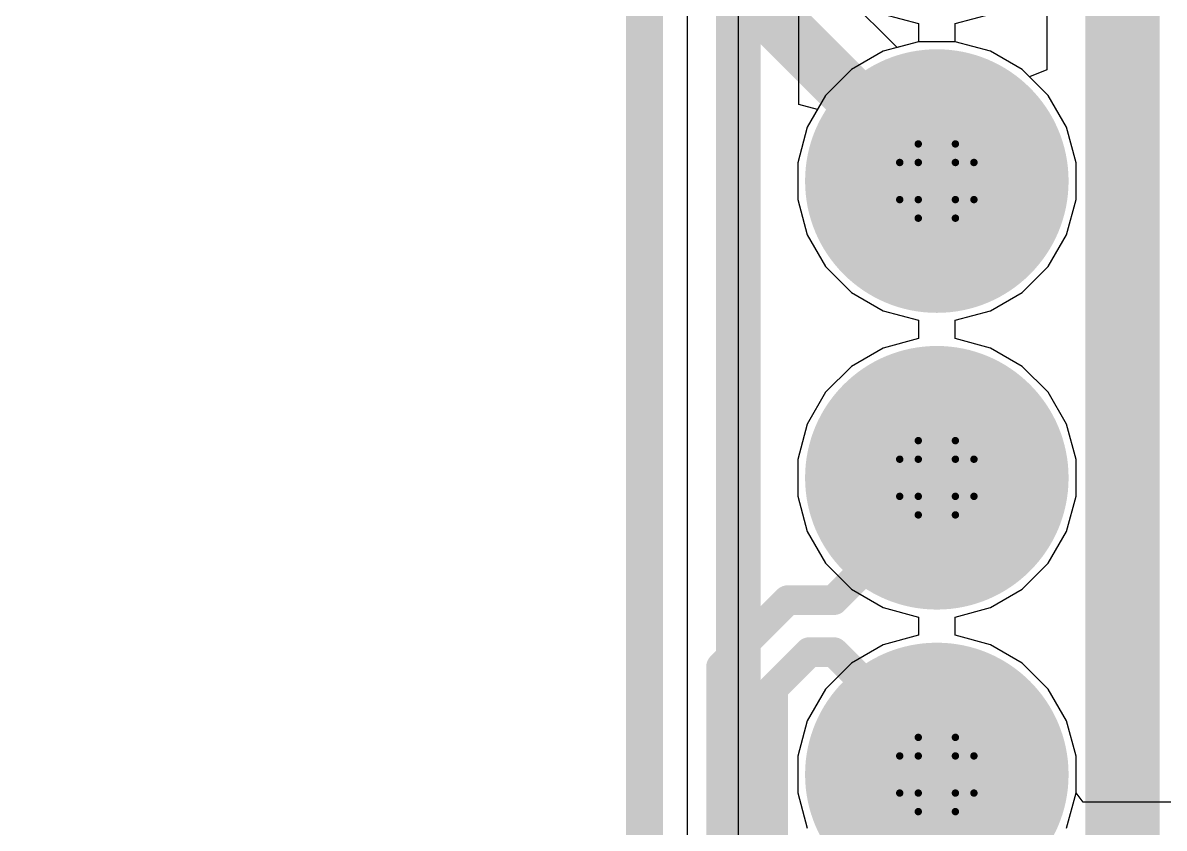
# Model space of a CAD drawing. Header units: inches. Extents: x -2.7 to 10.9, y -2.9 to 7.4.
# Drawn here: x -0.3391 to -0.0316, y -0.6784 to -0.4615 of the extents above; entities that cross this region are included whole.
import ezdxf

# ---------------------------------------------------------------- set-up
doc = ezdxf.new("R2010")
doc.units = ezdxf.units.IN
doc.header["$MEASUREMENT"] = 0
for name, color, linetype in [('Board Outline', 216, 'Continuous'), ('Bottom Layer', 5, 'Continuous'), ('Bottom Solder', 6, 'Continuous'), ('Drill Drawing', 1, 'Continuous'), ('Layer 2', 16, 'Continuous'), ('Layer 3', 76, 'Continuous'), ('Mechanical 13', 56, 'Continuous'), ('Multi-Layer', 9, 'Continuous'), ('Pad Holes', 156, 'Continuous'), ('Top Layer', 1, 'Continuous'), ('Top Solder', 216, 'Continuous')]:
    doc.layers.add(name, color=color, linetype=linetype)

# ---------------------------------------------------------------- blocks, each defined once
blk = doc.blocks.new('HR915302AE_B_29')
at = {"layer": 'Bottom Layer'}
h = blk.add_hatch(color=5, dxfattribs=at)
edge = h.paths.add_edge_path()
edge.add_arc((-0.03996, -0.29114), 0.0315, 0, 360)
h = blk.add_hatch(color=5, dxfattribs=at)
edge = h.paths.add_edge_path()
edge.add_arc((0.03996, -0.29114), 0.0315, 0, 360)
h = blk.add_hatch(color=5, dxfattribs=at)
edge = h.paths.add_edge_path()
edge.add_arc((0.11988, -0.29114), 0.0315, 0, 360)
at = {"layer": 'Bottom Solder'}
h = blk.add_hatch(color=6, dxfattribs=at)
edge = h.paths.add_edge_path()
edge.add_arc((-0.03996, -0.29114), 0.0355, 0, 360)
h = blk.add_hatch(color=6, dxfattribs=at)
edge = h.paths.add_edge_path()
edge.add_arc((0.03996, -0.29114), 0.0355, 0, 360)
h = blk.add_hatch(color=6, dxfattribs=at)
edge = h.paths.add_edge_path()
edge.add_arc((0.11988, -0.29114), 0.0355, 0, 360)
at = {"layer": 'Layer 2'}
h = blk.add_hatch(color=16, dxfattribs=at)
edge = h.paths.add_edge_path()
edge.add_arc((-0.03996, -0.29114), 0.0315, 0, 360)
h = blk.add_hatch(color=16, dxfattribs=at)
edge = h.paths.add_edge_path()
edge.add_arc((0.03996, -0.29114), 0.0315, 0, 360)
h = blk.add_hatch(color=16, dxfattribs=at)
edge = h.paths.add_edge_path()
edge.add_arc((0.11988, -0.29114), 0.0315, 0, 360)
at = {"layer": 'Layer 3'}
h = blk.add_hatch(color=76, dxfattribs=at)
edge = h.paths.add_edge_path()
edge.add_arc((-0.03996, -0.29114), 0.0315, 0, 360)
h = blk.add_hatch(color=76, dxfattribs=at)
edge = h.paths.add_edge_path()
edge.add_arc((0.03996, -0.29114), 0.0315, 0, 360)
h = blk.add_hatch(color=76, dxfattribs=at)
edge = h.paths.add_edge_path()
edge.add_arc((0.11988, -0.29114), 0.0315, 0, 360)
at = {"layer": 'Multi-Layer'}
h = blk.add_hatch(color=9, dxfattribs=at)
edge = h.paths.add_edge_path()
edge.add_arc((-0.03996, -0.29114), 0.0315, 0, 360)
h = blk.add_hatch(color=9, dxfattribs=at)
edge = h.paths.add_edge_path()
edge.add_arc((0.03996, -0.29114), 0.0315, 0, 360)
h = blk.add_hatch(color=9, dxfattribs=at)
edge = h.paths.add_edge_path()
edge.add_arc((0.11988, -0.29114), 0.0315, 0, 360)
at = {"layer": 'Pad Holes'}
h = blk.add_hatch(color=7, dxfattribs=at)
edge = h.paths.add_edge_path()
edge.add_arc((-0.03996, -0.29114), 0.01811, 0, 360)
h = blk.add_hatch(color=7, dxfattribs=at)
edge = h.paths.add_edge_path()
edge.add_arc((0.03996, -0.29114), 0.01811, 0, 360)
h = blk.add_hatch(color=7, dxfattribs=at)
edge = h.paths.add_edge_path()
edge.add_arc((0.11988, -0.29114), 0.01811, 0, 360)
at = {"layer": 'Top Layer'}
h = blk.add_hatch(color=1, dxfattribs=at)
edge = h.paths.add_edge_path()
edge.add_arc((-0.03996, -0.29114), 0.0315, 0, 360)
h = blk.add_hatch(color=1, dxfattribs=at)
edge = h.paths.add_edge_path()
edge.add_arc((0.03996, -0.29114), 0.0315, 0, 360)
h = blk.add_hatch(color=1, dxfattribs=at)
edge = h.paths.add_edge_path()
edge.add_arc((0.11988, -0.29114), 0.0315, 0, 360)
at = {"layer": 'Top Solder'}
h = blk.add_hatch(color=216, dxfattribs=at)
edge = h.paths.add_edge_path()
edge.add_arc((-0.03996, -0.29114), 0.0355, 0, 360)
h = blk.add_hatch(color=216, dxfattribs=at)
edge = h.paths.add_edge_path()
edge.add_arc((0.03996, -0.29114), 0.0355, 0, 360)
h = blk.add_hatch(color=216, dxfattribs=at)
edge = h.paths.add_edge_path()
edge.add_arc((0.11988, -0.29114), 0.0355, 0, 360)
at = {"layer": 'Mechanical 13'}
blk.add_lwpolyline([(-0.33465, -0.2124, 0.005, 0.005, 0), (0.33465, -0.2124, 0.005, 0.005, 0)], format="xyseb", dxfattribs=at)

msp = doc.modelspace()

# ---------------------------------------------------------------- linework, layer by layer
at = {"layer": 'Board Outline'}
for points in [[(2.84412, -0.24125, 0.005, 0.005, -0.741893), (-2.49969, -1.37795, 0.005, 0.005, 0)], [(-0.1716, -0.95865, 0.01, 0.01, 0), (-0.1716, -0.28935, 0.01, 0.01, 0)]]:
    msp.add_lwpolyline(points, format="xyseb", dxfattribs=at)
at = {"layer": 'Bottom Layer'}
for p, q in [((-0.14632, -0.77365), (-0.14632, -0.27249)), ((-0.09779, -0.46662), (-0.10733, -0.46918)), ((-0.08792, -0.46662), (-0.09779, -0.46662)), ((-0.07839, -0.46918), (-0.08792, -0.46662)), ((-0.10733, -0.46918), (-0.11588, -0.47411)), ((-0.06984, -0.47411), (-0.07839, -0.46918)), ((-0.11588, -0.47411), (-0.12286, -0.48109)), ((-0.06285, -0.48109), (-0.06984, -0.47411)), ((-0.12286, -0.48109), (-0.1278, -0.48965)), ((-0.05792, -0.48965), (-0.06285, -0.48109)), ((-0.1278, -0.48965), (-0.13035, -0.49918)), ((-0.05536, -0.49918), (-0.05792, -0.48965)), ((-0.13035, -0.49918), (-0.13035, -0.50905)), ((-0.05536, -0.50905), (-0.05536, -0.49918)), ((-0.13035, -0.50905), (-0.1278, -0.51859)), ((-0.05792, -0.51859), (-0.05536, -0.50905)), ((-0.1278, -0.51859), (-0.12286, -0.52714)), ((-0.06285, -0.52714), (-0.05792, -0.51859)), ((-0.12286, -0.52714), (-0.11588, -0.53412)), ((-0.06984, -0.53412), (-0.06285, -0.52714)), ((-0.11588, -0.53412), (-0.10733, -0.53906)), ((-0.07839, -0.53906), (-0.06984, -0.53412)), ((-0.10733, -0.53906), (-0.09779, -0.54161)), ((-0.08792, -0.54161), (-0.07839, -0.53906)), ((-0.09779, -0.54161), (-0.09779, -0.54654)), ((-0.08792, -0.54654), (-0.08792, -0.54161)), ((-0.09779, -0.54654), (-0.10733, -0.5491)), ((-0.07839, -0.5491), (-0.08792, -0.54654)), ((-0.10733, -0.5491), (-0.11588, -0.55404)), ((-0.06984, -0.55404), (-0.07839, -0.5491)), ((-0.11588, -0.55404), (-0.12286, -0.56102)), ((-0.06285, -0.56102), (-0.06984, -0.55404)), ((-0.12286, -0.56102), (-0.1278, -0.56957)), ((-0.05792, -0.56957), (-0.06285, -0.56102)), ((-0.1278, -0.56957), (-0.13035, -0.5791)), ((-0.05536, -0.5791), (-0.05792, -0.56957)), ((-0.13035, -0.5791), (-0.13035, -0.58898)), ((-0.05536, -0.58898), (-0.05536, -0.5791)), ((-0.13035, -0.58898), (-0.1278, -0.59851)), ((-0.05792, -0.59851), (-0.05536, -0.58898)), ((-0.1278, -0.59851), (-0.12286, -0.60706)), ((-0.06285, -0.60706), (-0.05792, -0.59851)), ((-0.12286, -0.60706), (-0.11588, -0.61404)), ((-0.06984, -0.61404), (-0.06285, -0.60706)), ((-0.11588, -0.61404), (-0.10733, -0.61898)), ((-0.07839, -0.61898), (-0.06984, -0.61404)), ((-0.10733, -0.61898), (-0.09779, -0.62154)), ((-0.08792, -0.62154), (-0.07839, -0.61898)), ((-0.09779, -0.62154), (-0.09779, -0.62646)), ((-0.08792, -0.62646), (-0.08792, -0.62154)), ((-0.09779, -0.62646), (-0.10733, -0.62902)), ((-0.07839, -0.62902), (-0.08792, -0.62646)), ((-0.10733, -0.62902), (-0.11588, -0.63396)), ((-0.06984, -0.63396), (-0.07839, -0.62902)), ((-0.11588, -0.63396), (-0.12286, -0.64094)), ((-0.06285, -0.64094), (-0.06984, -0.63396)), ((-0.12286, -0.64094), (-0.1278, -0.64949)), ((-0.05792, -0.64949), (-0.06285, -0.64094)), ((-0.1278, -0.64949), (-0.13035, -0.65902)), ((-0.05536, -0.65902), (-0.05792, -0.64949)), ((-0.13035, -0.65902), (-0.13035, -0.6689)), ((-0.05536, -0.6689), (-0.05536, -0.65902)), ((-0.13035, -0.6689), (-0.1278, -0.67843)), ((-0.05792, -0.67843), (-0.05536, -0.6689))]:
    msp.add_line(p, q, dxfattribs=at)
at = {"layer": 'Drill Drawing'}
for points in [[(-0.09786, -0.49912, 0.002, 0.002, 0), (-0.09786, -0.49412, 0.002, 0.002, 0)], [(-0.09786, -0.49412, 0.002, 0.002, 0), (-0.08786, -0.49412, 0.002, 0.002, 0)], [(-0.08786, -0.49912, 0.002, 0.002, 0), (-0.08786, -0.49412, 0.002, 0.002, 0)], [(-0.10286, -0.50912, 0.002, 0.002, 0), (-0.10286, -0.49912, 0.002, 0.002, 0)], [(-0.10286, -0.49912, 0.002, 0.002, 0), (-0.09786, -0.49912, 0.002, 0.002, 0)], [(-0.08786, -0.49912, 0.002, 0.002, 0), (-0.08286, -0.49912, 0.002, 0.002, 0)], [(-0.08286, -0.50912, 0.002, 0.002, 0), (-0.08286, -0.49912, 0.002, 0.002, 0)], [(-0.10286, -0.50912, 0.002, 0.002, 0), (-0.09786, -0.50912, 0.002, 0.002, 0)], [(-0.09786, -0.51412, 0.002, 0.002, 0), (-0.09786, -0.50912, 0.002, 0.002, 0)], [(-0.08786, -0.50912, 0.002, 0.002, 0), (-0.08286, -0.50912, 0.002, 0.002, 0)], [(-0.08786, -0.51412, 0.002, 0.002, 0), (-0.08786, -0.50912, 0.002, 0.002, 0)], [(-0.09786, -0.51412, 0.002, 0.002, 0), (-0.08786, -0.51412, 0.002, 0.002, 0)], [(-0.09786, -0.57904, 0.002, 0.002, 0), (-0.09786, -0.57404, 0.002, 0.002, 0)], [(-0.09786, -0.57404, 0.002, 0.002, 0), (-0.08786, -0.57404, 0.002, 0.002, 0)], [(-0.08786, -0.57904, 0.002, 0.002, 0), (-0.08786, -0.57404, 0.002, 0.002, 0)], [(-0.10286, -0.58904, 0.002, 0.002, 0), (-0.10286, -0.57904, 0.002, 0.002, 0)], [(-0.10286, -0.57904, 0.002, 0.002, 0), (-0.09786, -0.57904, 0.002, 0.002, 0)], [(-0.08786, -0.57904, 0.002, 0.002, 0), (-0.08286, -0.57904, 0.002, 0.002, 0)], [(-0.08286, -0.58904, 0.002, 0.002, 0), (-0.08286, -0.57904, 0.002, 0.002, 0)], [(-0.10286, -0.58904, 0.002, 0.002, 0), (-0.09786, -0.58904, 0.002, 0.002, 0)], [(-0.09786, -0.59404, 0.002, 0.002, 0), (-0.09786, -0.58904, 0.002, 0.002, 0)], [(-0.08786, -0.58904, 0.002, 0.002, 0), (-0.08286, -0.58904, 0.002, 0.002, 0)], [(-0.08786, -0.59404, 0.002, 0.002, 0), (-0.08786, -0.58904, 0.002, 0.002, 0)], [(-0.09786, -0.59404, 0.002, 0.002, 0), (-0.08786, -0.59404, 0.002, 0.002, 0)], [(-0.09786, -0.65896, 0.002, 0.002, 0), (-0.09786, -0.65396, 0.002, 0.002, 0)], [(-0.09786, -0.65396, 0.002, 0.002, 0), (-0.08786, -0.65396, 0.002, 0.002, 0)], [(-0.08786, -0.65896, 0.002, 0.002, 0), (-0.08786, -0.65396, 0.002, 0.002, 0)], [(-0.10286, -0.66896, 0.002, 0.002, 0), (-0.10286, -0.65896, 0.002, 0.002, 0)], [(-0.10286, -0.65896, 0.002, 0.002, 0), (-0.09786, -0.65896, 0.002, 0.002, 0)], [(-0.08786, -0.65896, 0.002, 0.002, 0), (-0.08286, -0.65896, 0.002, 0.002, 0)], [(-0.08286, -0.66896, 0.002, 0.002, 0), (-0.08286, -0.65896, 0.002, 0.002, 0)], [(-0.10286, -0.66896, 0.002, 0.002, 0), (-0.09786, -0.66896, 0.002, 0.002, 0)], [(-0.09786, -0.67396, 0.002, 0.002, 0), (-0.09786, -0.66896, 0.002, 0.002, 0)], [(-0.08786, -0.66896, 0.002, 0.002, 0), (-0.08286, -0.66896, 0.002, 0.002, 0)], [(-0.08786, -0.67396, 0.002, 0.002, 0), (-0.08786, -0.66896, 0.002, 0.002, 0)], [(-0.09786, -0.67396, 0.002, 0.002, 0), (-0.08786, -0.67396, 0.002, 0.002, 0)]]:
    msp.add_lwpolyline(points, format="xyseb", dxfattribs=at)
for points in [[(-0.09836, -0.49412, 0.001, 0.001, 1), (-0.09736, -0.49412, 0.001, 0.001, 1)], [(-0.09836, -0.49412, 0.001, 0.001, 1), (-0.09736, -0.49412, 0.001, 0.001, 1)], [(-0.08836, -0.49412, 0.001, 0.001, 1), (-0.08736, -0.49412, 0.001, 0.001, 1)], [(-0.08836, -0.49412, 0.001, 0.001, 1), (-0.08736, -0.49412, 0.001, 0.001, 1)], [(-0.10336, -0.49912, 0.001, 0.001, 1), (-0.10236, -0.49912, 0.001, 0.001, 1)], [(-0.10336, -0.49912, 0.001, 0.001, 1), (-0.10236, -0.49912, 0.001, 0.001, 1)], [(-0.09836, -0.49912, 0.001, 0.001, 1), (-0.09736, -0.49912, 0.001, 0.001, 1)], [(-0.09836, -0.49912, 0.001, 0.001, 1), (-0.09736, -0.49912, 0.001, 0.001, 1)], [(-0.08836, -0.49912, 0.001, 0.001, 1), (-0.08736, -0.49912, 0.001, 0.001, 1)], [(-0.08836, -0.49912, 0.001, 0.001, 1), (-0.08736, -0.49912, 0.001, 0.001, 1)], [(-0.08336, -0.49912, 0.001, 0.001, 1), (-0.08236, -0.49912, 0.001, 0.001, 1)], [(-0.08336, -0.49912, 0.001, 0.001, 1), (-0.08236, -0.49912, 0.001, 0.001, 1)], [(-0.10336, -0.50912, 0.001, 0.001, 1), (-0.10236, -0.50912, 0.001, 0.001, 1)], [(-0.10336, -0.50912, 0.001, 0.001, 1), (-0.10236, -0.50912, 0.001, 0.001, 1)], [(-0.09836, -0.50912, 0.001, 0.001, 1), (-0.09736, -0.50912, 0.001, 0.001, 1)], [(-0.09836, -0.50912, 0.001, 0.001, 1), (-0.09736, -0.50912, 0.001, 0.001, 1)], [(-0.08836, -0.50912, 0.001, 0.001, 1), (-0.08736, -0.50912, 0.001, 0.001, 1)], [(-0.08836, -0.50912, 0.001, 0.001, 1), (-0.08736, -0.50912, 0.001, 0.001, 1)], [(-0.08336, -0.50912, 0.001, 0.001, 1), (-0.08236, -0.50912, 0.001, 0.001, 1)], [(-0.08336, -0.50912, 0.001, 0.001, 1), (-0.08236, -0.50912, 0.001, 0.001, 1)], [(-0.09836, -0.51412, 0.001, 0.001, 1), (-0.09736, -0.51412, 0.001, 0.001, 1)], [(-0.09836, -0.51412, 0.001, 0.001, 1), (-0.09736, -0.51412, 0.001, 0.001, 1)], [(-0.08836, -0.51412, 0.001, 0.001, 1), (-0.08736, -0.51412, 0.001, 0.001, 1)], [(-0.08836, -0.51412, 0.001, 0.001, 1), (-0.08736, -0.51412, 0.001, 0.001, 1)], [(-0.09836, -0.57404, 0.001, 0.001, 1), (-0.09736, -0.57404, 0.001, 0.001, 1)], [(-0.09836, -0.57404, 0.001, 0.001, 1), (-0.09736, -0.57404, 0.001, 0.001, 1)], [(-0.08836, -0.57404, 0.001, 0.001, 1), (-0.08736, -0.57404, 0.001, 0.001, 1)], [(-0.08836, -0.57404, 0.001, 0.001, 1), (-0.08736, -0.57404, 0.001, 0.001, 1)], [(-0.10336, -0.57904, 0.001, 0.001, 1), (-0.10236, -0.57904, 0.001, 0.001, 1)], [(-0.10336, -0.57904, 0.001, 0.001, 1), (-0.10236, -0.57904, 0.001, 0.001, 1)], [(-0.09836, -0.57904, 0.001, 0.001, 1), (-0.09736, -0.57904, 0.001, 0.001, 1)], [(-0.09836, -0.57904, 0.001, 0.001, 1), (-0.09736, -0.57904, 0.001, 0.001, 1)], [(-0.08836, -0.57904, 0.001, 0.001, 1), (-0.08736, -0.57904, 0.001, 0.001, 1)], [(-0.08836, -0.57904, 0.001, 0.001, 1), (-0.08736, -0.57904, 0.001, 0.001, 1)], [(-0.08336, -0.57904, 0.001, 0.001, 1), (-0.08236, -0.57904, 0.001, 0.001, 1)], [(-0.08336, -0.57904, 0.001, 0.001, 1), (-0.08236, -0.57904, 0.001, 0.001, 1)], [(-0.10336, -0.58904, 0.001, 0.001, 1), (-0.10236, -0.58904, 0.001, 0.001, 1)], [(-0.10336, -0.58904, 0.001, 0.001, 1), (-0.10236, -0.58904, 0.001, 0.001, 1)], [(-0.09836, -0.58904, 0.001, 0.001, 1), (-0.09736, -0.58904, 0.001, 0.001, 1)], [(-0.09836, -0.58904, 0.001, 0.001, 1), (-0.09736, -0.58904, 0.001, 0.001, 1)], [(-0.08836, -0.58904, 0.001, 0.001, 1), (-0.08736, -0.58904, 0.001, 0.001, 1)], [(-0.08836, -0.58904, 0.001, 0.001, 1), (-0.08736, -0.58904, 0.001, 0.001, 1)], [(-0.08336, -0.58904, 0.001, 0.001, 1), (-0.08236, -0.58904, 0.001, 0.001, 1)], [(-0.08336, -0.58904, 0.001, 0.001, 1), (-0.08236, -0.58904, 0.001, 0.001, 1)], [(-0.09836, -0.59404, 0.001, 0.001, 1), (-0.09736, -0.59404, 0.001, 0.001, 1)], [(-0.09836, -0.59404, 0.001, 0.001, 1), (-0.09736, -0.59404, 0.001, 0.001, 1)], [(-0.08836, -0.59404, 0.001, 0.001, 1), (-0.08736, -0.59404, 0.001, 0.001, 1)], [(-0.08836, -0.59404, 0.001, 0.001, 1), (-0.08736, -0.59404, 0.001, 0.001, 1)], [(-0.09836, -0.65396, 0.001, 0.001, 1), (-0.09736, -0.65396, 0.001, 0.001, 1)], [(-0.09836, -0.65396, 0.001, 0.001, 1), (-0.09736, -0.65396, 0.001, 0.001, 1)], [(-0.08836, -0.65396, 0.001, 0.001, 1), (-0.08736, -0.65396, 0.001, 0.001, 1)], [(-0.08836, -0.65396, 0.001, 0.001, 1), (-0.08736, -0.65396, 0.001, 0.001, 1)], [(-0.10336, -0.65896, 0.001, 0.001, 1), (-0.10236, -0.65896, 0.001, 0.001, 1)], [(-0.10336, -0.65896, 0.001, 0.001, 1), (-0.10236, -0.65896, 0.001, 0.001, 1)], [(-0.09836, -0.65896, 0.001, 0.001, 1), (-0.09736, -0.65896, 0.001, 0.001, 1)], [(-0.09836, -0.65896, 0.001, 0.001, 1), (-0.09736, -0.65896, 0.001, 0.001, 1)], [(-0.08836, -0.65896, 0.001, 0.001, 1), (-0.08736, -0.65896, 0.001, 0.001, 1)], [(-0.08836, -0.65896, 0.001, 0.001, 1), (-0.08736, -0.65896, 0.001, 0.001, 1)], [(-0.08336, -0.65896, 0.001, 0.001, 1), (-0.08236, -0.65896, 0.001, 0.001, 1)], [(-0.08336, -0.65896, 0.001, 0.001, 1), (-0.08236, -0.65896, 0.001, 0.001, 1)], [(-0.10336, -0.66896, 0.001, 0.001, 1), (-0.10236, -0.66896, 0.001, 0.001, 1)], [(-0.10336, -0.66896, 0.001, 0.001, 1), (-0.10236, -0.66896, 0.001, 0.001, 1)], [(-0.09836, -0.66896, 0.001, 0.001, 1), (-0.09736, -0.66896, 0.001, 0.001, 1)], [(-0.09836, -0.66896, 0.001, 0.001, 1), (-0.09736, -0.66896, 0.001, 0.001, 1)], [(-0.08836, -0.66896, 0.001, 0.001, 1), (-0.08736, -0.66896, 0.001, 0.001, 1)], [(-0.08836, -0.66896, 0.001, 0.001, 1), (-0.08736, -0.66896, 0.001, 0.001, 1)], [(-0.08336, -0.66896, 0.001, 0.001, 1), (-0.08236, -0.66896, 0.001, 0.001, 1)], [(-0.08336, -0.66896, 0.001, 0.001, 1), (-0.08236, -0.66896, 0.001, 0.001, 1)], [(-0.09836, -0.67396, 0.001, 0.001, 1), (-0.09736, -0.67396, 0.001, 0.001, 1)], [(-0.09836, -0.67396, 0.001, 0.001, 1), (-0.09736, -0.67396, 0.001, 0.001, 1)], [(-0.08836, -0.67396, 0.001, 0.001, 1), (-0.08736, -0.67396, 0.001, 0.001, 1)], [(-0.08836, -0.67396, 0.001, 0.001, 1), (-0.08736, -0.67396, 0.001, 0.001, 1)]]:
    msp.add_lwpolyline(points, format="xyseb", close=True, dxfattribs=at)
at = {"layer": 'Layer 2'}
for p, q in [((-0.13001, -0.48347), (-0.13001, -0.36492)), ((-0.09779, -0.46662), (-0.10733, -0.46918)), ((-0.08792, -0.46662), (-0.09779, -0.46662)), ((-0.07839, -0.46918), (-0.08792, -0.46662)), ((-0.10733, -0.46918), (-0.11588, -0.47411)), ((-0.06984, -0.47411), (-0.07839, -0.46918)), ((-0.11588, -0.47411), (-0.12286, -0.48109)), ((-0.06285, -0.48109), (-0.06984, -0.47411)), ((-0.12286, -0.48109), (-0.12501, -0.48481)), ((-0.05792, -0.48965), (-0.06285, -0.48109)), ((-0.12501, -0.48481), (-0.13001, -0.48347)), ((-0.05536, -0.49918), (-0.05792, -0.48965)), ((-0.05536, -0.50905), (-0.05536, -0.49918)), ((-0.05792, -0.51859), (-0.05536, -0.50905)), ((-0.06285, -0.52714), (-0.05792, -0.51859)), ((-0.06984, -0.53412), (-0.06285, -0.52714)), ((-0.07839, -0.53906), (-0.06984, -0.53412)), ((-0.08792, -0.54161), (-0.07839, -0.53906)), ((-0.08792, -0.54654), (-0.08792, -0.54161)), ((-0.07839, -0.5491), (-0.08792, -0.54654)), ((-0.06984, -0.55404), (-0.07839, -0.5491)), ((-0.06285, -0.56102), (-0.06984, -0.55404)), ((-0.05792, -0.56957), (-0.06285, -0.56102)), ((-0.05536, -0.5791), (-0.05792, -0.56957)), ((-0.05536, -0.58898), (-0.05536, -0.5791)), ((-0.05792, -0.59851), (-0.05536, -0.58898)), ((-0.06285, -0.60706), (-0.05792, -0.59851)), ((-0.06984, -0.61404), (-0.06285, -0.60706)), ((-0.07839, -0.61898), (-0.06984, -0.61404)), ((-0.08792, -0.62154), (-0.07839, -0.61898)), ((-0.08792, -0.62646), (-0.08792, -0.62154)), ((-0.07839, -0.62902), (-0.08792, -0.62646)), ((-0.06984, -0.63396), (-0.07839, -0.62902)), ((-0.06285, -0.64094), (-0.06984, -0.63396)), ((-0.05792, -0.64949), (-0.06285, -0.64094)), ((-0.05536, -0.65902), (-0.05792, -0.64949)), ((-0.05536, -0.6689), (-0.05536, -0.65902)), ((-0.0534, -0.67145), (-0.05536, -0.6689)), ((-0.0283, -0.67145), (-0.0534, -0.67145))]:
    msp.add_line(p, q, dxfattribs=at)
msp.add_lwpolyline([(-0.14632, -0.85026, 0.012, 0.012, 0), (-0.14632, 0.29499, 0.012, 0.012, 0)], format="xyseb", dxfattribs=at)
at = {"layer": 'Layer 3'}
for p, q in [((-0.16, -0.78211), (-0.16, -0.262)), ((-0.10733, -0.45914), (-0.09779, -0.46169)), ((-0.08792, -0.46169), (-0.07839, -0.45914)), ((-0.09779, -0.46169), (-0.09779, -0.46662)), ((-0.08792, -0.46662), (-0.08792, -0.46169)), ((-0.09779, -0.46662), (-0.10733, -0.46918)), ((-0.07839, -0.46918), (-0.08792, -0.46662)), ((-0.10733, -0.46918), (-0.11588, -0.47411)), ((-0.06984, -0.47411), (-0.07839, -0.46918)), ((-0.11588, -0.47411), (-0.12286, -0.48109)), ((-0.06285, -0.48109), (-0.06984, -0.47411)), ((-0.12286, -0.48109), (-0.1278, -0.48965)), ((-0.05792, -0.48965), (-0.06285, -0.48109)), ((-0.1278, -0.48965), (-0.13035, -0.49918)), ((-0.05536, -0.49918), (-0.05792, -0.48965)), ((-0.13035, -0.49918), (-0.13035, -0.50905)), ((-0.05536, -0.50905), (-0.05536, -0.49918)), ((-0.13035, -0.50905), (-0.1278, -0.51859)), ((-0.05792, -0.51859), (-0.05536, -0.50905)), ((-0.1278, -0.51859), (-0.12286, -0.52714)), ((-0.06285, -0.52714), (-0.05792, -0.51859)), ((-0.12286, -0.52714), (-0.11588, -0.53412)), ((-0.06984, -0.53412), (-0.06285, -0.52714)), ((-0.11588, -0.53412), (-0.10733, -0.53906)), ((-0.07839, -0.53906), (-0.06984, -0.53412)), ((-0.10733, -0.53906), (-0.09779, -0.54161)), ((-0.08792, -0.54161), (-0.07839, -0.53906)), ((-0.09779, -0.54161), (-0.09779, -0.54654)), ((-0.08792, -0.54654), (-0.08792, -0.54161)), ((-0.09779, -0.54654), (-0.10733, -0.5491)), ((-0.07839, -0.5491), (-0.08792, -0.54654)), ((-0.10733, -0.5491), (-0.11588, -0.55404)), ((-0.06984, -0.55404), (-0.07839, -0.5491)), ((-0.11588, -0.55404), (-0.12286, -0.56102)), ((-0.06285, -0.56102), (-0.06984, -0.55404)), ((-0.12286, -0.56102), (-0.1278, -0.56957)), ((-0.05792, -0.56957), (-0.06285, -0.56102)), ((-0.1278, -0.56957), (-0.13035, -0.5791)), ((-0.05536, -0.5791), (-0.05792, -0.56957)), ((-0.13035, -0.5791), (-0.13035, -0.58898)), ((-0.05536, -0.58898), (-0.05536, -0.5791)), ((-0.13035, -0.58898), (-0.1278, -0.59851)), ((-0.05792, -0.59851), (-0.05536, -0.58898)), ((-0.1278, -0.59851), (-0.12286, -0.60706)), ((-0.06285, -0.60706), (-0.05792, -0.59851)), ((-0.12286, -0.60706), (-0.11588, -0.61404)), ((-0.06984, -0.61404), (-0.06285, -0.60706)), ((-0.11588, -0.61404), (-0.10733, -0.61898)), ((-0.07839, -0.61898), (-0.06984, -0.61404)), ((-0.10733, -0.61898), (-0.09779, -0.62154)), ((-0.08792, -0.62154), (-0.07839, -0.61898)), ((-0.09779, -0.62154), (-0.09779, -0.62646)), ((-0.08792, -0.62646), (-0.08792, -0.62154)), ((-0.09779, -0.62646), (-0.10733, -0.62902)), ((-0.07839, -0.62902), (-0.08792, -0.62646)), ((-0.10733, -0.62902), (-0.11588, -0.63396)), ((-0.06984, -0.63396), (-0.07839, -0.62902)), ((-0.11588, -0.63396), (-0.12286, -0.64094)), ((-0.06285, -0.64094), (-0.06984, -0.63396)), ((-0.12286, -0.64094), (-0.1278, -0.64949)), ((-0.05792, -0.64949), (-0.06285, -0.64094)), ((-0.1278, -0.64949), (-0.13035, -0.65902)), ((-0.05536, -0.65902), (-0.05792, -0.64949)), ((-0.13035, -0.65902), (-0.13035, -0.6689)), ((-0.05536, -0.6689), (-0.05536, -0.65902)), ((-0.13035, -0.6689), (-0.1278, -0.67843)), ((-0.05792, -0.67843), (-0.05536, -0.6689))]:
    msp.add_line(p, q, dxfattribs=at)
at = {"layer": 'Top Layer'}
for p, q in [((-0.06325, -0.40272), (-0.06325, -0.47417)), ((-0.10357, -0.46817), (-0.12532, -0.44643)), ((-0.09779, -0.46662), (-0.10357, -0.46817)), ((-0.08792, -0.46662), (-0.09779, -0.46662)), ((-0.07839, -0.46918), (-0.08792, -0.46662)), ((-0.06984, -0.47411), (-0.07839, -0.46918)), ((-0.06787, -0.47608), (-0.06984, -0.47411)), ((-0.06325, -0.47417), (-0.06787, -0.47608))]:
    msp.add_line(p, q, dxfattribs=at)
for points in [[(-0.04286, -0.81376, 0.02, 0.02, 0), (-0.04286, -0.39428, 0.02, 0.02, 0)], [(-0.14316, -0.45382, 0.015, 0.015, 0), (-0.09286, -0.50412, 0.015, 0.015, 0)], [(-0.09286, -0.59508, 0.008, 0.008, 0), (-0.09286, -0.58404, 0.008, 0.008, 0)], [(-0.12061, -0.617, 0.008, 0.008, 0), (-0.09868, -0.59508, 0.008, 0.008, 0)], [(-0.09868, -0.59508, 0.008, 0.008, 0), (-0.09286, -0.59508, 0.008, 0.008, 0)], [(-0.151, -0.63497, 0.008, 0.008, 0), (-0.13303, -0.617, 0.008, 0.008, 0)], [(-0.13303, -0.617, 0.008, 0.008, 0), (-0.12061, -0.617, 0.008, 0.008, 0)], [(-0.137, -0.64077, 0.008, 0.008, 0), (-0.12723, -0.631, 0.008, 0.008, 0)], [(-0.12723, -0.631, 0.008, 0.008, 0), (-0.12061, -0.631, 0.008, 0.008, 0)], [(-0.12061, -0.631, 0.008, 0.008, 0), (-0.09868, -0.65292, 0.008, 0.008, 0)], [(-0.151, -0.94087, 0.008, 0.008, 0), (-0.151, -0.63497, 0.008, 0.008, 0)], [(-0.137, -0.93507, 0.008, 0.008, 0), (-0.137, -0.64077, 0.008, 0.008, 0)], [(-0.09868, -0.65292, 0.008, 0.008, 0), (-0.09286, -0.65292, 0.008, 0.008, 0)], [(-0.09286, -0.66396, 0.008, 0.008, 0), (-0.09286, -0.65292, 0.008, 0.008, 0)]]:
    msp.add_lwpolyline(points, format="xyseb", dxfattribs=at)
for points in [[(-0.09661, -0.50412, 0.0075, 0.0075, 1), (-0.08911, -0.50412, 0.0075, 0.0075, 1)], [(-0.09486, -0.58404, 0.004, 0.004, 1), (-0.09086, -0.58404, 0.004, 0.004, 1)], [(-0.10068, -0.59508, 0.004, 0.004, 1), (-0.09668, -0.59508, 0.004, 0.004, 1)], [(-0.10068, -0.59508, 0.004, 0.004, 1), (-0.09668, -0.59508, 0.004, 0.004, 1)], [(-0.09486, -0.59508, 0.004, 0.004, 1), (-0.09086, -0.59508, 0.004, 0.004, 1)], [(-0.09486, -0.59508, 0.004, 0.004, 1), (-0.09086, -0.59508, 0.004, 0.004, 1)], [(-0.13503, -0.617, 0.004, 0.004, 1), (-0.13103, -0.617, 0.004, 0.004, 1)], [(-0.13503, -0.617, 0.004, 0.004, 1), (-0.13103, -0.617, 0.004, 0.004, 1)], [(-0.12261, -0.617, 0.004, 0.004, 1), (-0.11861, -0.617, 0.004, 0.004, 1)], [(-0.12261, -0.617, 0.004, 0.004, 1), (-0.11861, -0.617, 0.004, 0.004, 1)], [(-0.12923, -0.631, 0.004, 0.004, 1), (-0.12523, -0.631, 0.004, 0.004, 1)], [(-0.12923, -0.631, 0.004, 0.004, 1), (-0.12523, -0.631, 0.004, 0.004, 1)], [(-0.12261, -0.631, 0.004, 0.004, 1), (-0.11861, -0.631, 0.004, 0.004, 1)], [(-0.12261, -0.631, 0.004, 0.004, 1), (-0.11861, -0.631, 0.004, 0.004, 1)], [(-0.153, -0.63497, 0.004, 0.004, 1), (-0.149, -0.63497, 0.004, 0.004, 1)], [(-0.153, -0.63497, 0.004, 0.004, 1), (-0.149, -0.63497, 0.004, 0.004, 1)], [(-0.139, -0.64077, 0.004, 0.004, 1), (-0.135, -0.64077, 0.004, 0.004, 1)], [(-0.139, -0.64077, 0.004, 0.004, 1), (-0.135, -0.64077, 0.004, 0.004, 1)], [(-0.10068, -0.65292, 0.004, 0.004, 1), (-0.09668, -0.65292, 0.004, 0.004, 1)], [(-0.10068, -0.65292, 0.004, 0.004, 1), (-0.09668, -0.65292, 0.004, 0.004, 1)], [(-0.09486, -0.65292, 0.004, 0.004, 1), (-0.09086, -0.65292, 0.004, 0.004, 1)], [(-0.09486, -0.65292, 0.004, 0.004, 1), (-0.09086, -0.65292, 0.004, 0.004, 1)], [(-0.09486, -0.66396, 0.004, 0.004, 1), (-0.09086, -0.66396, 0.004, 0.004, 1)]]:
    msp.add_lwpolyline(points, format="xyseb", close=True, dxfattribs=at)

# ---------------------------------------------------------------- block references
at = {"rotation": 90}
msp.add_blockref('HR915302AE_B_29', (-0.384, -0.624), dxfattribs=at)

doc.saveas('drawing.dxf')
